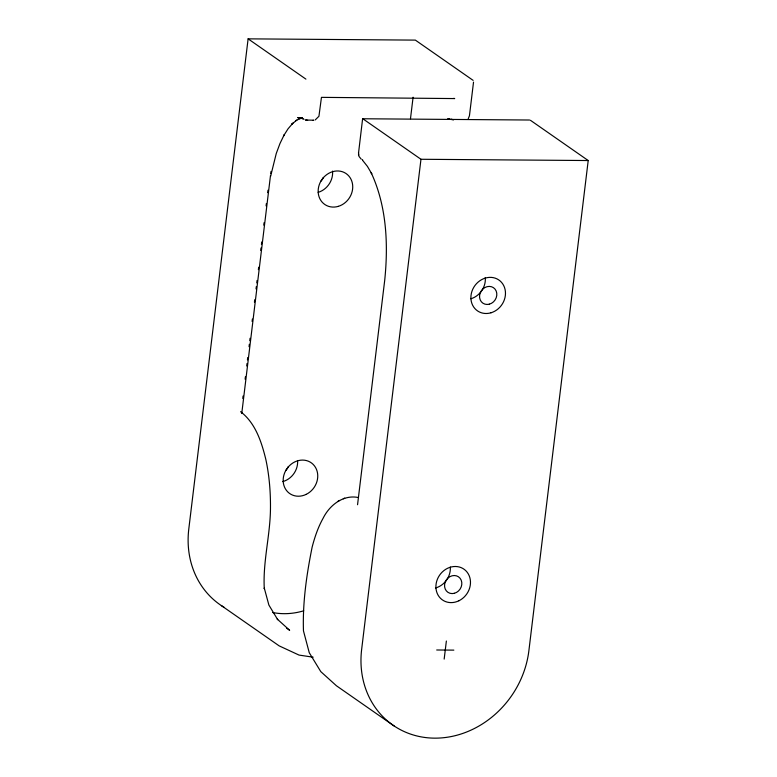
<?xml version="1.0" encoding="UTF-8"?>
<svg xmlns="http://www.w3.org/2000/svg" width="777" height="777" viewBox="0 0 777 777"><rect width="100%" height="100%" fill="white"/><g stroke="black" fill="none" stroke-linecap="round" stroke-linejoin="round"><path stroke-width="1.17" d="M473.144 80.381L415.355 40.113L248.116 38.85L188.792 529.001A91.531 80.555 -55.1 0 0 224.33 607.468M242.783 398.446L243.075 396.037M245.114 379.186L245.406 376.777M246.717 365.948L247.008 363.539M247.445 359.926L247.737 357.527M249.048 346.688L249.339 344.279M249.776 340.676L250.068 338.267M252.107 321.416L252.399 319.007M254.438 302.156L254.73 299.747M256.041 288.918L256.332 286.509M256.769 282.896L257.061 280.487M258.372 269.658L258.663 267.249M260.703 250.398L260.994 247.989M261.431 244.376L261.723 241.977M263.762 225.126L264.054 222.717M266.093 205.866L266.385 203.457M267.696 192.628L267.987 190.219M241.754 413.519L270.503 175.437M358.518 153.166L362.587 118.968M357.556 504.729L384.712 280.303C388.413 244.211 386.693 206.09 371.173 172.737L371.775 173.815L367.414 166.375L362.684 160.412M410.479 118.755L413.092 97.212M363.17 119.007L420.969 159.275L361.645 649.426A91.531 80.555 -55.1 0 0 434.605 738.15A91.531 80.555 -55.1 0 0 528.884 650.689L588.208 160.538L530.409 120.27M473.523 82.109L469.444 115.792L468.191 118.862M444.172 659.09L446.367 641.025M270.775 173.426L271.037 171.426M270.61 176.33L276.272 153.457L279.963 143.551L284.139 134.897L283.508 135.975L288.044 128.817L292.9 123.154L291.812 124.116L296.872 120.105M358.197 497.494C343.045 494.473 329.458 505.341 323.077 518.317C318.055 527.292 314.753 537.101 312.16 547.027C306.594 574.572 302.525 602.719 303.467 630.875L309.256 652.719L320.804 671.639L336.431 685.77L394.23 726.029M315.239 119.92L318.939 116.268L321.455 97.358L454.7 98.572L453.807 98.32M295.483 120.726L302.088 117.735M338.17 501.078L339.559 500.446M343.298 498.747L344.716 498.106M300.67 118.376L299.126 118.59L302.272 118.191M312.791 120.406L313.801 120.241L305.419 119.998L307.643 120.367M302.302 117.91L297.669 117.648L302.904 118.677L301.495 118.017L304.04 119.357M362.684 118.764L529.516 120.017M420.969 159.275L588.208 160.538M436.693 649.99L453.846 650.126M313.17 657.187L299.019 655.079L279.176 645.881L221.377 605.613M449.31 119.017L447.756 118.784L451.942 119.6M451.583 119.143L453.282 120.046M248.116 38.85L305.905 79.118M286.664 628.224L289.646 630.293L277.224 619.065L277.719 619.677L268.881 605.05L264.277 588.053L264.287 588.645C262.743 561.315 270.483 534.566 270.474 507.274C270.571 491.229 269.201 475.165 265.841 459.469C261.567 442.016 255.507 423.028 240.579 411.693M361.305 159.246L359.003 156.42L358.508 152.642M358.537 154.322L358.537 154.827M323.329 177.409A9.392 8.265 -55.1 0 1 320.619 181.439M288.345 466.53A9.392 8.265 -55.1 0 1 285.635 470.571M303.7 610.809A72.756 64.025 -55.1 0 1 272.63 612.519M297.591 460.654A18.774 16.521 -55.1 0 1 282.75 481.604M332.537 171.095A18.774 16.521 -55.1 0 1 318.152 192.356M362.674 159.887A1.7 0.515 8.5 0 1 362.558 159.606M450.32 567.055A18.774 16.521 -55.1 0 1 435.479 588.004M485.275 277.496A18.774 16.521 -55.1 0 1 470.891 298.766M306.167 494.376A18.774 16.521 -55.1 0 0 311.742 463.15A18.774 16.521 -55.1 0 0 283.469 476.923A18.774 16.521 -55.1 0 0 306.167 494.376M338.267 206.371A18.774 16.521 -55.1 0 0 348.805 175.971A18.774 16.521 -55.1 0 0 319.26 184.732A18.774 16.521 -55.1 0 0 338.267 206.371M489.345 304.176A9.392 8.265 -55.1 0 0 495.017 289.083A9.392 8.265 -55.1 0 0 480.186 293.026A9.392 8.265 -55.1 0 0 489.345 304.176M454.36 593.298A9.392 8.265 -55.1 0 0 460.033 578.214A9.392 8.265 -55.1 0 0 445.192 582.148A9.392 8.265 -55.1 0 0 454.36 593.298M458.896 600.776A18.774 16.521 -55.1 0 0 464.481 569.551A18.774 16.521 -55.1 0 0 436.208 583.323A18.774 16.521 -55.1 0 0 458.896 600.776M491.006 312.781A18.774 16.521 -55.1 0 0 501.544 282.372A18.774 16.521 -55.1 0 0 471.998 291.132A18.774 16.521 -55.1 0 0 491.006 312.781"/></g></svg>
